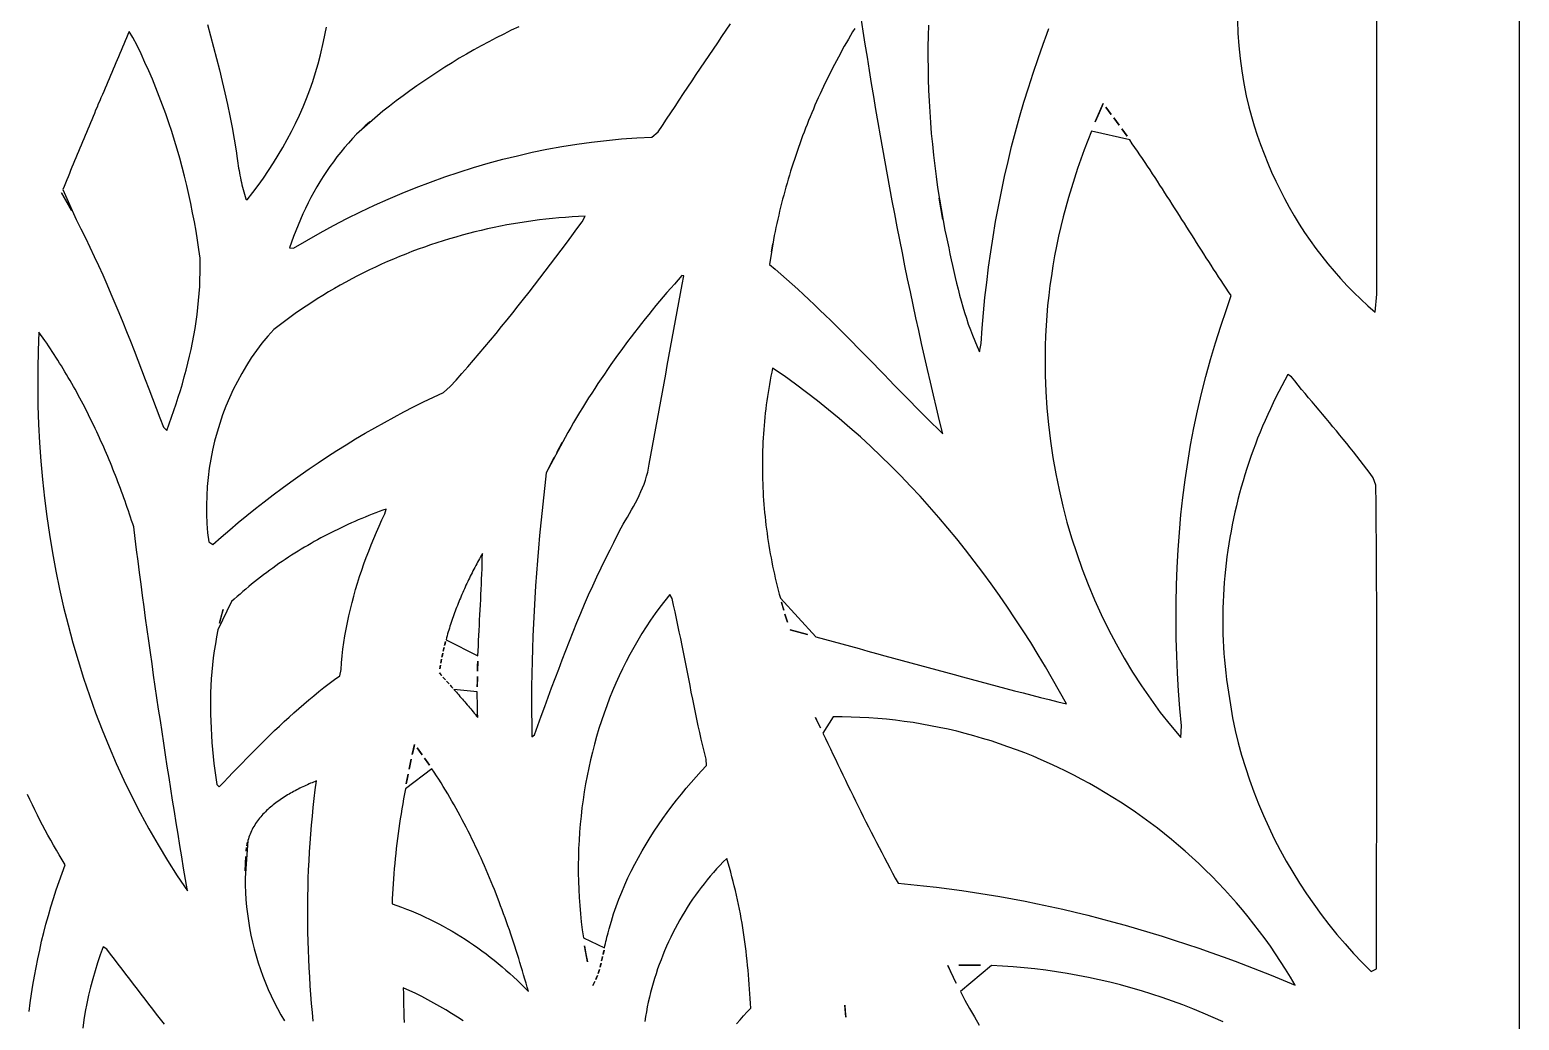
# Model space of a CAD drawing. Header units: metres. Extents: x -71 to 71, y -141 to 141.
# Drawn here: x -3.7 to 70.6, y 34.8 to 84.2 of the extents above; entities that cross this region are included whole.
import ezdxf

# ---------------------------------------------------------------- set-up
doc = ezdxf.new("R2010")
doc.units = ezdxf.units.M
doc.layers.add('HOLE', color=7, linetype='Continuous')
doc.layers.add('OUTER', color=7, linetype='Continuous')

msp = doc.modelspace()

# ---------------------------------------------------------------- linework, layer by layer
at = {"layer": 'HOLE'}
for points in [[(37.447, 84.299), (37.341, 84.123), (37.237, 83.947), (37.133, 83.769), (37.031, 83.591), (36.929, 83.413), (36.829, 83.233), (36.73, 83.053), (36.632, 82.872), (36.536, 82.691), (36.44, 82.509), (36.346, 82.326), (36.252, 82.143), (36.16, 81.959), (36.069, 81.775), (35.98, 81.589), (35.891, 81.404), (35.803, 81.217), (35.717, 81.03), (35.632, 80.843), (35.548, 80.655), (35.466, 80.466), (35.384, 80.277), (35.304, 80.087), (35.225, 79.897), (35.147, 79.706), (35.071, 79.514), (34.995, 79.322), (34.921, 79.13), (34.848, 78.937), (34.776, 78.743), (34.706, 78.549), (34.637, 78.355), (34.569, 78.16), (34.502, 77.965), (34.437, 77.769), (34.373, 77.572), (34.31, 77.376), (34.248, 77.178), (34.188, 76.981), (34.128, 76.782), (34.071, 76.584), (34.014, 76.385), (33.959, 76.185), (33.905, 75.986), (33.852, 75.785), (33.801, 75.585), (33.751, 75.384), (33.702, 75.183), (33.655, 74.981), (33.609, 74.779), (33.564, 74.576), (33.52, 74.374), (33.478, 74.17), (33.437, 73.967), (33.398, 73.763), (33.19, 72.534), (33.19, 72.534), (33.478, 72.29), (33.764, 72.044), (34.047, 71.795), (34.329, 71.544), (34.608, 71.29), (34.886, 71.035), (35.162, 70.777), (35.436, 70.518), (35.709, 70.256), (35.98, 69.994), (36.251, 69.729), (36.52, 69.464), (36.788, 69.197), (37.055, 68.93), (37.321, 68.661), (37.586, 68.392), (37.851, 68.122), (38.116, 67.851), (38.38, 67.58), (38.644, 67.309), (38.908, 67.038), (39.173, 66.767), (39.437, 66.496), (39.701, 66.225), (39.966, 65.955), (40.232, 65.685), (40.498, 65.416), (40.765, 65.148), (41.032, 64.881), (41.301, 64.615), (41.571, 64.35), (41.842, 64.087), (41.684, 64.727), (41.528, 65.369), (41.374, 66.011), (41.223, 66.653), (41.073, 67.296), (40.926, 67.94), (40.781, 68.584), (40.638, 69.228), (40.497, 69.873), (40.358, 70.519), (40.222, 71.165), (40.087, 71.811), (39.954, 72.458), (39.823, 73.105), (39.694, 73.753), (39.567, 74.401), (39.442, 75.05), (39.319, 75.699), (39.198, 76.349), (39.078, 76.998), (38.96, 77.649), (38.844, 78.299), (38.729, 78.95), (38.617, 79.601), (38.505, 80.253), (38.396, 80.905), (38.288, 81.557), (38.182, 82.21), (38.077, 82.863), (37.973, 83.516), (37.872, 84.169), (37.771, 84.823)], [(56.536, 84.692), (56.562, 84.062), (56.608, 83.433), (56.672, 82.806), (56.755, 82.182), (56.856, 81.561), (56.975, 80.944), (57.105, 80.385), (57.236, 79.91), (57.377, 79.438), (57.529, 78.969), (57.692, 78.504), (57.866, 78.044), (58.05, 77.587), (58.245, 77.135), (58.449, 76.688), (58.665, 76.246), (58.89, 75.81), (59.125, 75.38), (59.37, 74.956), (59.625, 74.538), (59.89, 74.127), (60.164, 73.723), (60.448, 73.327), (60.741, 72.939), (61.043, 72.558), (61.355, 72.186), (61.675, 71.823), (62.005, 71.469), (62.344, 71.124), (62.691, 70.789), (63.047, 70.464), (63.412, 70.149), (63.485, 71.041), (63.485, 72.234), (63.485, 73.427), (63.486, 74.619), (63.486, 75.812), (63.487, 77.004), (63.487, 78.197), (63.488, 79.39), (63.489, 80.582), (63.489, 81.775), (63.49, 82.967), (63.491, 84.16), (63.491, 85.353)], [(5.159, 84.502), (5.316, 83.935), (5.468, 83.368), (5.616, 82.8), (5.759, 82.23), (5.896, 81.658), (6.028, 81.086), (6.154, 80.511), (6.273, 79.935), (6.385, 79.358), (6.489, 78.779), (6.586, 78.198), (6.645, 77.813), (6.662, 77.693), (6.679, 77.573), (6.698, 77.453), (6.717, 77.333), (6.737, 77.214), (6.758, 77.094), (6.781, 76.975), (6.804, 76.856), (6.829, 76.738), (6.855, 76.619), (6.882, 76.501), (6.911, 76.383), (6.941, 76.266), (6.972, 76.149), (7.005, 76.032), (7.039, 75.916), (7.075, 75.801), (7.147, 75.752), (7.42, 76.109), (7.688, 76.471), (7.948, 76.839), (8.202, 77.212), (8.448, 77.59), (8.686, 77.974), (8.916, 78.363), (9.138, 78.758), (9.35, 79.158), (9.554, 79.562), (9.747, 79.972), (9.93, 80.387), (10.103, 80.807), (10.265, 81.232), (10.415, 81.661), (10.554, 82.095), (10.681, 82.534), (10.795, 82.978), (10.953, 83.651), (11.091, 84.368)], [(20.695, 84.386), (20.315, 84.206), (19.938, 84.022), (19.563, 83.832), (19.19, 83.637), (18.82, 83.438), (18.452, 83.233), (18.086, 83.024), (17.723, 82.81), (17.362, 82.591), (17.004, 82.368), (16.649, 82.141), (16.297, 81.909), (15.947, 81.672), (15.6, 81.432), (15.256, 81.187), (14.915, 80.938), (14.577, 80.685), (14.241, 80.428), (13.91, 80.167), (12.603, 79.02), (12.603, 79.02), (12.396, 78.804), (12.194, 78.584), (11.998, 78.358), (11.806, 78.128), (11.62, 77.893), (11.44, 77.653), (11.264, 77.409), (11.094, 77.162), (10.929, 76.91), (10.769, 76.654), (10.614, 76.395), (10.465, 76.132), (10.32, 75.866), (10.181, 75.597), (10.048, 75.325), (9.919, 75.051), (9.795, 74.773), (9.677, 74.494), (9.564, 74.212), (9.456, 73.927), (9.353, 73.641), (9.255, 73.354), (9.459, 73.339), (10.114, 73.727), (10.776, 74.103), (11.444, 74.466), (12.119, 74.816), (12.799, 75.153), (13.486, 75.478), (14.178, 75.789), (14.875, 76.086), (15.578, 76.37), (16.285, 76.64), (16.997, 76.895), (17.714, 77.136), (18.435, 77.363), (19.159, 77.575), (19.888, 77.772), (20.62, 77.954), (21.355, 78.121), (22.093, 78.272), (22.834, 78.407), (23.578, 78.526), (24.324, 78.629), (25.072, 78.716), (25.822, 78.786), (26.574, 78.839), (27.327, 78.876), (27.644, 79.137), (27.853, 79.456), (28.063, 79.775), (28.274, 80.094), (28.485, 80.412), (28.696, 80.729), (28.908, 81.047), (29.121, 81.364), (29.333, 81.681), (29.546, 81.998), (29.759, 82.315), (29.972, 82.632), (30.186, 82.949), (30.399, 83.266), (30.612, 83.583), (30.824, 83.9), (31.037, 84.217), (31.249, 84.535)], [(41.125, 84.468), (41.11, 83.927), (41.102, 83.385), (41.1, 82.844), (41.105, 82.303), (41.116, 81.762), (41.134, 81.221), (41.158, 80.68), (41.189, 80.14), (41.226, 79.6), (41.269, 79.06), (41.319, 78.521), (41.375, 77.983), (41.438, 77.446), (41.507, 76.91), (41.582, 76.374), (41.947, 74.244), (41.947, 74.244), (42.009, 73.949), (42.071, 73.654), (42.134, 73.359), (42.196, 73.063), (42.26, 72.767), (42.325, 72.472), (42.391, 72.176), (42.459, 71.881), (42.53, 71.587), (42.603, 71.294), (42.679, 71.001), (42.758, 70.71), (42.841, 70.419), (42.927, 70.131), (43.018, 69.844), (43.114, 69.558), (43.215, 69.275), (43.321, 68.994), (43.432, 68.715), (43.55, 68.439), (43.674, 68.165), (43.748, 68.584), (43.803, 69.348), (43.868, 70.111), (43.944, 70.873), (44.03, 71.634), (44.126, 72.394), (44.233, 73.153), (44.35, 73.91), (44.478, 74.665), (44.616, 75.417), (44.765, 76.168), (44.925, 76.916), (45.095, 77.662), (45.276, 78.405), (45.468, 79.145), (45.67, 79.881), (45.884, 80.615), (46.108, 81.345), (46.343, 82.071), (46.59, 82.793), (46.847, 83.511), (47.034, 84.018), (47.064, 84.11), (47.097, 84.203), (47.131, 84.297)], [(-3.733, 35.262), (-3.676, 35.704), (-3.613, 36.146), (-3.544, 36.586), (-3.47, 37.025), (-3.389, 37.464), (-3.302, 37.9), (-3.209, 38.336), (-3.111, 38.769), (-3.006, 39.202), (-2.894, 39.632), (-2.777, 40.061), (-2.653, 40.488), (-2.522, 40.913), (-2.386, 41.335), (-2.242, 41.756), (-2.093, 42.174), (-1.936, 42.59), (-2.085, 42.832), (-2.231, 43.075), (-2.375, 43.32), (-2.517, 43.566), (-2.657, 43.813), (-2.795, 44.062), (-2.93, 44.312), (-3.064, 44.563), (-3.195, 44.815), (-3.323, 45.069), (-3.45, 45.324), (-3.574, 45.58), (-3.696, 45.837), (-3.815, 46.096)], [(10.436, 34.779), (10.395, 35.223), (10.356, 35.667), (10.322, 36.111), (10.29, 36.555), (10.262, 36.999), (10.237, 37.444), (10.216, 37.889), (10.199, 38.334), (10.185, 38.779), (10.174, 39.224), (10.168, 39.669), (10.165, 40.114), (10.165, 40.56), (10.17, 41.005), (10.179, 41.45), (10.191, 41.895), (10.207, 42.34), (10.228, 42.784), (10.252, 43.229), (10.281, 43.673), (10.314, 44.117), (10.351, 44.561), (10.392, 45.004), (10.437, 45.447), (10.487, 45.89), (10.541, 46.333), (10.6, 46.775), (10.526, 46.744), (10.452, 46.713), (10.377, 46.682), (10.301, 46.649), (10.226, 46.616), (10.15, 46.582), (10.073, 46.547), (9.997, 46.512), (9.92, 46.476), (9.843, 46.439), (9.766, 46.401), (9.689, 46.362), (9.612, 46.323), (9.536, 46.283), (9.459, 46.242), (9.383, 46.2), (9.307, 46.157), (9.231, 46.113), (9.156, 46.069), (9.081, 46.023), (9.006, 45.977), (8.932, 45.93), (8.859, 45.881), (8.787, 45.832), (8.715, 45.782), (8.644, 45.731), (8.574, 45.679), (8.504, 45.627), (8.436, 45.573), (8.369, 45.518), (8.303, 45.462), (8.237, 45.405), (8.173, 45.347), (8.111, 45.288), (8.049, 45.228), (7.989, 45.167), (7.93, 45.105), (7.873, 45.042), (7.817, 44.978), (7.763, 44.912), (7.711, 44.846), (7.66, 44.779), (7.611, 44.71), (7.563, 44.64), (7.518, 44.569), (7.474, 44.497), (7.432, 44.424), (7.393, 44.35), (7.355, 44.274), (7.32, 44.197), (7.286, 44.119), (7.255, 44.04), (7.227, 43.96), (7.2, 43.878), (7.176, 43.795), (7.035, 41.922), (7.035, 41.922), (7.04, 41.564), (7.054, 41.207), (7.077, 40.851), (7.11, 40.495), (7.151, 40.14), (7.202, 39.786), (7.261, 39.434), (7.33, 39.084), (7.407, 38.735), (7.493, 38.389), (7.588, 38.045), (7.692, 37.704), (7.803, 37.366), (7.924, 37.031), (8.052, 36.7), (8.189, 36.372), (8.335, 36.049), (8.488, 35.729), (8.649, 35.414), (8.819, 35.104), (8.996, 34.799)], [(31.558, 34.656), (31.73, 34.855), (31.905, 35.052), (32.082, 35.247), (32.262, 35.44), (32.25, 35.676), (32.237, 35.913), (32.223, 36.15), (32.207, 36.386), (32.19, 36.623), (32.171, 36.859), (32.152, 37.095), (32.13, 37.332), (32.107, 37.568), (32.083, 37.803), (32.057, 38.039), (32.029, 38.274), (32, 38.509), (31.968, 38.744), (31.935, 38.979), (31.901, 39.213), (31.864, 39.447), (31.825, 39.68), (31.785, 39.913), (31.742, 40.146), (31.698, 40.378), (31.651, 40.61), (31.602, 40.841), (31.551, 41.072), (31.498, 41.302), (31.442, 41.532), (31.385, 41.761), (31.325, 41.99), (31.262, 42.218), (31.197, 42.445), (31.13, 42.672), (31.06, 42.898), (30.89, 42.728), (30.723, 42.555), (30.559, 42.379), (30.398, 42.2), (30.241, 42.018), (30.086, 41.832), (29.935, 41.644), (29.787, 41.454), (29.642, 41.26), (29.5, 41.064), (29.361, 40.865), (29.226, 40.664), (29.094, 40.46), (28.966, 40.254), (28.841, 40.045), (28.719, 39.834), (28.601, 39.621), (28.487, 39.406), (28.376, 39.189), (28.268, 38.97), (28.164, 38.75), (28.064, 38.527), (27.967, 38.302), (27.874, 38.076), (27.785, 37.849), (27.699, 37.619), (27.617, 37.389), (27.539, 37.156), (27.465, 36.923), (27.395, 36.688), (27.328, 36.452), (27.266, 36.215), (27.207, 35.977), (27.152, 35.738), (27.102, 35.499), (27.055, 35.258), (27.013, 35.016), (26.974, 34.774)], [(3.013, 34.64), (2.818, 34.887), (2.625, 35.134), (2.431, 35.381), (2.239, 35.629), (2.047, 35.878), (1.855, 36.126), (1.663, 36.375), (1.472, 36.625), (1.281, 36.874), (1.09, 37.124), (0.9, 37.373), (0.709, 37.623), (0.518, 37.873), (0.327, 38.123), (0.136, 38.372), (-0.047, 38.493), (-0.19, 38.098), (-0.323, 37.7), (-0.448, 37.299), (-0.563, 36.896), (-0.669, 36.49), (-0.766, 36.082), (-0.854, 35.672), (-0.933, 35.261), (-1.003, 34.847), (-1.064, 34.432)], [(55.823, 34.754), (55.325, 34.978), (54.823, 35.194), (54.318, 35.4), (53.81, 35.598), (53.299, 35.786), (52.785, 35.966), (52.268, 36.136), (51.749, 36.297), (51.226, 36.449), (50.702, 36.592), (50.175, 36.725), (49.646, 36.849), (49.115, 36.963), (48.583, 37.068), (48.048, 37.163), (47.512, 37.249), (46.975, 37.325), (46.436, 37.391), (45.896, 37.447), (45.356, 37.493), (44.814, 37.529), (44.272, 37.556), (42.722, 36.26), (42.722, 36.26), (42.945, 35.835), (43.176, 35.416), (43.415, 35), (43.661, 34.589)], [(17.91, 34.798), (17.625, 34.987), (17.338, 35.171), (17.047, 35.35), (16.753, 35.523), (16.456, 35.69), (16.157, 35.853), (15.854, 36.009), (15.549, 36.16), (14.93, 36.444), (14.93, 36.444), (14.934, 36.156), (14.939, 35.868), (14.945, 35.58), (14.952, 35.291), (14.96, 35.003), (14.969, 34.715)]]:
    msp.add_lwpolyline(points, dxfattribs=at)
for points in [[(-1.387, 74.763), (-1.155, 74.309), (-0.929, 73.853), (-0.707, 73.394), (-0.489, 72.933), (-0.276, 72.47), (-0.066, 72.005), (0.14, 71.537), (0.342, 71.069), (0.542, 70.598), (0.739, 70.127), (0.933, 69.654), (1.124, 69.18), (1.314, 68.705), (1.502, 68.229), (1.688, 67.752), (1.873, 67.275), (2.057, 66.797), (2.24, 66.32), (2.422, 65.842), (2.604, 65.364), (2.786, 64.886), (2.968, 64.408), (3.127, 64.253), (3.25, 64.58), (3.369, 64.91), (3.484, 65.241), (3.597, 65.574), (3.705, 65.908), (3.809, 66.245), (3.91, 66.582), (4.006, 66.921), (4.097, 67.262), (4.184, 67.603), (4.265, 67.946), (4.342, 68.29), (4.414, 68.635), (4.48, 68.981), (4.54, 69.328), (4.594, 69.676), (4.643, 70.025), (4.685, 70.375), (4.72, 70.725), (4.749, 71.076), (4.772, 71.428), (4.787, 71.78), (4.795, 72.132), (4.796, 72.485), (4.789, 72.838), (4.734, 73.276), (4.664, 73.735), (4.589, 74.194), (4.507, 74.652), (4.42, 75.108), (4.328, 75.564), (4.229, 76.019), (4.125, 76.472), (4.015, 76.924), (3.9, 77.374), (3.778, 77.823), (3.651, 78.27), (3.517, 78.714), (3.378, 79.157), (3.232, 79.598), (3.081, 80.036), (2.923, 80.472), (2.759, 80.905), (2.589, 81.335), (2.413, 81.763), (2.231, 82.188), (2.042, 82.609), (1.847, 83.027), (1.646, 83.442), (1.438, 83.854), (1.254, 84.149), (1.187, 83.992), (1.12, 83.835), (1.053, 83.677), (0.987, 83.52), (0.92, 83.363), (0.853, 83.206), (0.786, 83.048), (0.719, 82.891), (0.652, 82.734), (0.585, 82.577), (0.518, 82.419), (0.451, 82.262), (0.384, 82.105), (0.317, 81.948), (0.251, 81.79), (0.184, 81.633), (0.117, 81.475), (0.05, 81.318), (-0.016, 81.161), (-0.083, 81.003), (-0.15, 80.846), (-0.216, 80.688), (-0.283, 80.531), (-0.349, 80.373), (-0.416, 80.216), (-0.482, 80.058), (-0.548, 79.901), (-0.614, 79.743), (-0.681, 79.585), (-0.747, 79.428), (-0.813, 79.27), (-0.879, 79.112), (-0.944, 78.954), (-1.01, 78.797), (-1.076, 78.639), (-1.141, 78.481), (-1.207, 78.323), (-1.272, 78.165), (-1.338, 78.007), (-1.403, 77.849), (-1.468, 77.691), (-1.533, 77.533), (-1.598, 77.375), (-1.663, 77.216), (-1.727, 77.058), (-1.792, 76.9), (-1.856, 76.741), (-1.92, 76.583), (-1.985, 76.424), (-2.049, 76.266), (-1.387, 74.763)], [(49.838, 80.552), (49.637, 80.097), (49.441, 79.639), (49.838, 80.552)], [(50.245, 80.014), (50.11, 80.194), (49.975, 80.374), (50.245, 80.014)], [(13.255, 79.634), (13.032, 79.435), (12.815, 79.23), (13.255, 79.634)], [(50.644, 79.471), (50.512, 79.653), (50.379, 79.834), (50.644, 79.471)], [(49.252, 79.178), (49.069, 78.714), (48.893, 78.247), (48.723, 77.778), (48.56, 77.306), (48.403, 76.831), (48.254, 76.354), (48.112, 75.875), (47.978, 75.393), (47.851, 74.91), (47.731, 74.424), (47.62, 73.936), (47.516, 73.447), (47.421, 72.956), (47.334, 72.463), (47.255, 71.968), (47.185, 71.472), (47.124, 70.975), (47.071, 70.476), (47.028, 69.976), (46.994, 69.476), (46.969, 68.974), (46.954, 68.471), (46.946, 67.839), (46.953, 67.014), (46.983, 66.189), (47.036, 65.364), (47.111, 64.542), (47.209, 63.722), (47.33, 62.905), (47.473, 62.091), (47.639, 61.282), (47.826, 60.479), (48.036, 59.681), (48.267, 58.89), (48.52, 58.107), (48.794, 57.331), (49.09, 56.565), (49.407, 55.808), (49.746, 55.062), (50.105, 54.327), (50.485, 53.604), (50.885, 52.893), (51.307, 52.195), (51.748, 51.512), (52.21, 50.843), (52.692, 50.19), (53.194, 49.553), (53.716, 48.933), (53.75, 49.509), (53.671, 50.383), (53.605, 51.259), (53.553, 52.137), (53.514, 53.015), (53.488, 53.894), (53.477, 54.774), (53.481, 55.653), (53.499, 56.533), (53.532, 57.411), (53.58, 58.289), (53.643, 59.166), (53.722, 60.04), (53.818, 60.913), (53.929, 61.783), (54.057, 62.651), (54.202, 63.516), (54.364, 64.377), (54.544, 65.234), (54.741, 66.088), (54.956, 66.936), (55.189, 67.781), (55.44, 68.619), (55.71, 69.453), (56, 70.281), (56.22, 70.976), (56.094, 71.163), (55.97, 71.351), (55.845, 71.539), (55.721, 71.728), (55.598, 71.917), (55.474, 72.106), (55.351, 72.296), (55.229, 72.486), (55.107, 72.676), (54.985, 72.866), (54.863, 73.056), (54.741, 73.247), (54.619, 73.438), (54.498, 73.628), (54.377, 73.819), (54.256, 74.01), (54.134, 74.201), (54.013, 74.392), (53.892, 74.583), (53.771, 74.774), (53.65, 74.965), (53.528, 75.156), (53.407, 75.347), (53.285, 75.538), (53.163, 75.728), (53.041, 75.918), (52.919, 76.108), (52.796, 76.298), (52.674, 76.488), (52.55, 76.677), (52.427, 76.867), (52.303, 77.055), (52.179, 77.244), (52.054, 77.432), (51.929, 77.62), (51.803, 77.807), (51.677, 77.994), (51.55, 78.18), (51.423, 78.366), (51.295, 78.552), (51.166, 78.737), (49.252, 79.178)], [(51.037, 78.921), (50.907, 79.105), (50.776, 79.288), (51.037, 78.921)], [(-2.112, 76.107), (-1.865, 75.662), (-1.623, 75.214), (-2.112, 76.107)], [(41.664, 75.84), (41.752, 75.307), (41.846, 74.775), (41.664, 75.84)], [(8.467, 69.284), (8.168, 68.946), (7.881, 68.597), (7.609, 68.237), (7.349, 67.866), (7.103, 67.486), (6.871, 67.096), (6.652, 66.698), (6.448, 66.291), (6.257, 65.877), (6.081, 65.456), (5.919, 65.029), (5.771, 64.595), (5.638, 64.157), (5.519, 63.713), (5.416, 63.266), (5.327, 62.815), (5.253, 62.361), (5.195, 61.905), (5.152, 61.446), (5.124, 60.987), (5.112, 60.527), (5.115, 60.066), (5.135, 59.606), (5.17, 59.148), (5.221, 58.69), (5.427, 58.565), (5.846, 58.932), (6.269, 59.294), (6.695, 59.651), (7.125, 60.004), (7.559, 60.351), (7.996, 60.694), (8.436, 61.031), (8.88, 61.364), (9.327, 61.691), (9.777, 62.012), (10.231, 62.329), (10.689, 62.64), (11.149, 62.945), (11.613, 63.244), (12.081, 63.538), (12.551, 63.826), (13.025, 64.108), (13.503, 64.384), (13.984, 64.653), (14.468, 64.917), (14.955, 65.174), (15.445, 65.424), (15.939, 65.669), (16.436, 65.906), (16.937, 66.137), (17.273, 66.44), (17.566, 66.764), (17.857, 67.09), (18.146, 67.418), (18.432, 67.749), (18.717, 68.081), (18.999, 68.416), (19.28, 68.752), (19.559, 69.091), (19.836, 69.431), (20.112, 69.772), (20.386, 70.115), (20.659, 70.459), (20.931, 70.804), (21.201, 71.151), (21.47, 71.498), (21.739, 71.847), (22.006, 72.196), (22.272, 72.546), (22.538, 72.896), (22.803, 73.247), (23.067, 73.598), (23.331, 73.949), (23.594, 74.301), (23.857, 74.652), (24.002, 74.931), (23.675, 74.917), (23.349, 74.898), (23.022, 74.876), (22.696, 74.85), (22.37, 74.82), (22.044, 74.785), (21.719, 74.747), (21.394, 74.705), (21.07, 74.659), (20.746, 74.609), (20.423, 74.555), (20.1, 74.498), (19.778, 74.436), (19.456, 74.371), (19.136, 74.301), (18.816, 74.228), (18.496, 74.151), (18.178, 74.07), (17.861, 73.985), (17.544, 73.896), (17.229, 73.804), (16.915, 73.707), (16.601, 73.607), (16.289, 73.503), (15.979, 73.395), (15.669, 73.284), (15.361, 73.168), (15.053, 73.049), (14.748, 72.926), (14.444, 72.799), (14.141, 72.669), (13.84, 72.535), (13.54, 72.397), (13.242, 72.255), (12.946, 72.11), (12.651, 71.961), (12.358, 71.808), (12.067, 71.651), (11.778, 71.491), (11.49, 71.327), (11.205, 71.16), (10.921, 70.988), (10.64, 70.814), (10.36, 70.635), (10.083, 70.453), (9.808, 70.267), (9.535, 70.077), (9.265, 69.884), (8.996, 69.688), (8.467, 69.284)], [(33.36, 73.559), (33.323, 73.355), (33.288, 73.15), (33.36, 73.559)], [(22.058, 62.133), (21.985, 61.509), (21.916, 60.885), (21.849, 60.26), (21.786, 59.635), (21.727, 59.01), (21.671, 58.384), (21.619, 57.757), (21.571, 57.131), (21.527, 56.503), (21.487, 55.876), (21.451, 55.249), (21.42, 54.621), (21.393, 53.993), (21.37, 53.365), (21.352, 52.736), (21.339, 52.108), (21.33, 51.48), (21.327, 50.851), (21.328, 50.223), (21.335, 49.594), (21.347, 48.966), (21.468, 49.068), (21.64, 49.537), (21.813, 50.005), (21.985, 50.474), (22.157, 50.943), (22.33, 51.412), (22.504, 51.88), (22.68, 52.348), (22.857, 52.815), (23.036, 53.281), (23.218, 53.746), (23.402, 54.21), (23.59, 54.672), (23.781, 55.133), (23.976, 55.591), (24.176, 56.048), (24.38, 56.503), (24.589, 56.955), (24.803, 57.405), (25.024, 57.852), (25.25, 58.296), (25.432, 58.653), (25.519, 58.839), (25.61, 59.023), (25.705, 59.206), (25.803, 59.387), (25.903, 59.567), (26.005, 59.747), (26.107, 59.926), (26.209, 60.105), (26.311, 60.284), (26.411, 60.464), (26.509, 60.645), (26.604, 60.827), (26.695, 61.011), (26.782, 61.197), (26.863, 61.384), (26.939, 61.575), (27.007, 61.768), (27.069, 61.964), (27.121, 62.163), (27.165, 62.366), (27.2, 62.574), (27.283, 63.021), (27.365, 63.468), (27.448, 63.915), (27.53, 64.363), (27.611, 64.81), (27.693, 65.258), (27.774, 65.705), (27.855, 66.153), (27.936, 66.601), (28.017, 67.048), (28.098, 67.496), (28.18, 67.943), (28.261, 68.391), (28.343, 68.838), (28.425, 69.285), (28.508, 69.733), (28.591, 70.18), (28.674, 70.627), (28.758, 71.074), (28.843, 71.521), (28.929, 71.967), (28.831, 71.976), (28.641, 71.766), (28.453, 71.553), (28.267, 71.34), (28.081, 71.126), (27.897, 70.91), (27.713, 70.693), (27.531, 70.475), (27.351, 70.255), (27.171, 70.035), (26.993, 69.813), (26.816, 69.59), (26.64, 69.366), (26.466, 69.141), (26.293, 68.914), (26.121, 68.687), (25.951, 68.458), (25.782, 68.228), (25.615, 67.997), (25.449, 67.765), (25.284, 67.532), (25.121, 67.297), (24.959, 67.062), (24.799, 66.825), (24.64, 66.588), (24.483, 66.349), (24.328, 66.109), (24.173, 65.869), (24.021, 65.627), (23.87, 65.384), (23.72, 65.14), (23.573, 64.895), (23.427, 64.649), (23.282, 64.402), (23.139, 64.153), (22.998, 63.904), (22.058, 62.133)], [(-3.243, 69.154), (-3.282, 68.236), (-3.304, 67.317), (-3.308, 66.397), (-3.296, 65.476), (-3.266, 64.555), (-3.219, 63.635), (-3.155, 62.715), (-3.073, 61.796), (-2.974, 60.88), (-2.857, 59.965), (-2.724, 59.053), (-2.572, 58.144), (-2.404, 57.238), (-2.217, 56.336), (-2.014, 55.439), (-1.792, 54.546), (-1.553, 53.659), (-1.297, 52.777), (-1.023, 51.902), (-0.731, 51.033), (-0.422, 50.171), (-0.094, 49.317), (0.251, 48.471), (0.613, 47.633), (0.994, 46.804), (1.393, 45.984), (1.809, 45.174), (2.243, 44.374), (2.695, 43.585), (3.165, 42.807), (3.653, 42.041), (4.159, 41.286), (4.065, 41.852), (3.972, 42.417), (3.879, 42.983), (3.786, 43.549), (3.694, 44.115), (3.603, 44.681), (3.512, 45.247), (3.422, 45.813), (3.333, 46.379), (3.244, 46.945), (3.156, 47.512), (3.069, 48.078), (2.982, 48.645), (2.896, 49.212), (2.811, 49.778), (2.726, 50.345), (2.642, 50.912), (2.559, 51.48), (2.477, 52.047), (2.395, 52.614), (2.314, 53.182), (2.234, 53.749), (2.155, 54.317), (2.077, 54.885), (1.999, 55.453), (1.923, 56.021), (1.847, 56.59), (1.772, 57.158), (1.698, 57.727), (1.625, 58.296), (1.553, 58.865), (1.482, 59.434), (1.43, 59.595), (1.377, 59.757), (1.324, 59.918), (1.271, 60.079), (1.216, 60.24), (1.161, 60.401), (1.106, 60.561), (1.049, 60.722), (0.992, 60.882), (0.934, 61.042), (0.876, 61.201), (0.817, 61.361), (0.757, 61.52), (0.697, 61.679), (0.636, 61.838), (0.574, 61.997), (0.511, 62.155), (0.448, 62.313), (0.384, 62.471), (0.32, 62.628), (0.254, 62.786), (0.188, 62.942), (0.122, 63.099), (0.054, 63.255), (-0.014, 63.411), (-0.083, 63.567), (-0.152, 63.722), (-0.222, 63.877), (-0.293, 64.032), (-0.365, 64.186), (-0.437, 64.34), (-0.51, 64.493), (-0.584, 64.646), (-0.659, 64.799), (-0.734, 64.951), (-0.81, 65.103), (-0.887, 65.254), (-0.964, 65.405), (-1.042, 65.556), (-1.121, 65.706), (-1.201, 65.855), (-1.281, 66.005), (-1.362, 66.153), (-1.444, 66.302), (-1.527, 66.449), (-1.61, 66.597), (-1.695, 66.743), (-1.78, 66.89), (-1.865, 67.035), (-1.952, 67.18), (-2.039, 67.325), (-2.127, 67.469), (-2.216, 67.613), (-2.305, 67.756), (-2.395, 67.898), (-2.486, 68.04), (-2.578, 68.181), (-2.671, 68.322), (-2.764, 68.462), (-2.858, 68.602), (-2.953, 68.741), (-3.243, 69.154)], [(35.515, 53.953), (35.945, 53.836), (36.376, 53.719), (36.806, 53.602), (37.236, 53.485), (37.667, 53.367), (38.097, 53.249), (38.527, 53.131), (38.957, 53.013), (39.388, 52.895), (39.818, 52.777), (40.248, 52.659), (40.678, 52.541), (41.109, 52.423), (41.539, 52.306), (41.969, 52.188), (42.4, 52.072), (42.831, 51.955), (43.261, 51.839), (43.692, 51.724), (44.123, 51.609), (44.554, 51.495), (44.985, 51.381), (45.417, 51.268), (45.848, 51.156), (46.28, 51.045), (46.712, 50.934), (47.144, 50.824), (47.576, 50.716), (48.009, 50.608), (47.668, 51.228), (47.319, 51.845), (46.962, 52.456), (46.597, 53.064), (46.226, 53.666), (45.846, 54.263), (45.459, 54.855), (45.064, 55.442), (44.662, 56.023), (44.252, 56.598), (43.835, 57.167), (43.41, 57.73), (42.978, 58.287), (42.538, 58.837), (42.091, 59.379), (41.636, 59.915), (41.174, 60.444), (40.704, 60.965), (40.227, 61.478), (39.743, 61.984), (39.251, 62.481), (38.751, 62.971), (38.244, 63.451), (37.73, 63.923), (37.208, 64.386), (36.679, 64.84), (36.143, 65.285), (35.599, 65.72), (35.048, 66.145), (34.49, 66.561), (33.924, 66.966), (33.351, 67.361), (33.308, 67.158), (33.267, 66.955), (33.228, 66.752), (33.191, 66.548), (33.156, 66.344), (33.123, 66.14), (33.091, 65.935), (33.062, 65.73), (33.034, 65.525), (33.008, 65.32), (32.984, 65.114), (32.962, 64.908), (32.942, 64.702), (32.924, 64.496), (32.907, 64.289), (32.892, 64.083), (32.88, 63.876), (32.869, 63.669), (32.859, 63.462), (32.852, 63.255), (32.846, 63.048), (32.843, 62.841), (32.841, 62.634), (32.84, 62.427), (32.842, 62.219), (32.845, 62.012), (32.85, 61.805), (32.857, 61.598), (32.866, 61.391), (32.876, 61.184), (32.888, 60.977), (32.902, 60.77), (32.918, 60.563), (32.935, 60.357), (32.954, 60.15), (32.975, 59.944), (32.997, 59.738), (33.021, 59.532), (33.047, 59.326), (33.075, 59.121), (33.104, 58.915), (33.135, 58.71), (33.167, 58.506), (33.201, 58.301), (33.237, 58.097), (33.274, 57.894), (33.313, 57.69), (33.354, 57.487), (33.397, 57.284), (33.44, 57.082), (33.486, 56.88), (33.533, 56.679), (33.582, 56.478), (33.632, 56.277), (33.684, 56.077), (33.738, 55.877), (35.515, 53.953)], [(56.087, 51.195), (56.184, 50.556), (56.299, 49.922), (56.431, 49.292), (56.582, 48.667), (56.749, 48.047), (56.933, 47.433), (57.134, 46.825), (57.351, 46.223), (57.584, 45.628), (57.833, 45.04), (58.096, 44.458), (58.375, 43.885), (58.668, 43.319), (58.976, 42.762), (59.297, 42.213), (59.633, 41.673), (59.981, 41.142), (60.343, 40.62), (60.717, 40.109), (61.103, 39.607), (61.502, 39.117), (61.912, 38.637), (62.334, 38.168), (62.767, 37.711), (63.211, 37.265), (63.481, 37.39), (63.48, 38.355), (63.479, 39.32), (63.479, 40.285), (63.48, 41.25), (63.481, 42.215), (63.483, 43.181), (63.484, 44.146), (63.486, 45.111), (63.489, 46.077), (63.49, 47.042), (63.492, 48.007), (63.494, 48.973), (63.495, 49.938), (63.496, 50.903), (63.496, 51.869), (63.495, 52.834), (63.494, 53.799), (63.491, 54.764), (63.488, 55.729), (63.483, 56.694), (63.477, 57.659), (63.47, 58.624), (63.461, 59.589), (63.451, 60.553), (63.439, 61.518), (63.31, 61.887), (63.151, 62.105), (62.989, 62.322), (62.826, 62.537), (62.662, 62.752), (62.496, 62.965), (62.328, 63.177), (62.16, 63.389), (61.99, 63.599), (61.82, 63.809), (61.648, 64.018), (61.476, 64.226), (61.304, 64.434), (61.13, 64.642), (60.957, 64.849), (60.783, 65.056), (60.609, 65.263), (60.435, 65.47), (60.261, 65.677), (60.088, 65.884), (59.915, 66.092), (59.742, 66.299), (59.57, 66.507), (59.398, 66.716), (59.227, 66.925), (59.06, 67.037), (58.905, 66.759), (58.753, 66.478), (58.604, 66.195), (58.46, 65.91), (58.318, 65.623), (58.181, 65.334), (58.047, 65.043), (57.916, 64.751), (57.79, 64.456), (57.667, 64.16), (57.547, 63.862), (57.432, 63.562), (57.32, 63.261), (57.212, 62.958), (57.107, 62.654), (57.007, 62.349), (56.91, 62.042), (56.818, 61.733), (56.729, 61.424), (56.644, 61.113), (56.563, 60.801), (56.486, 60.488), (56.413, 60.175), (56.344, 59.86), (56.279, 59.544), (56.218, 59.227), (56.161, 58.91), (56.109, 58.592), (56.06, 58.273), (56.016, 57.953), (55.976, 57.633), (55.94, 57.313), (55.908, 56.991), (55.88, 56.67), (55.857, 56.348), (55.838, 56.026), (55.824, 55.704), (55.813, 55.381), (55.807, 55.058), (55.806, 54.735), (55.809, 54.413), (55.816, 54.09), (55.828, 53.767), (55.845, 53.444), (55.865, 53.122), (55.891, 52.8), (55.921, 52.478), (55.955, 52.157), (55.995, 51.836), (56.039, 51.515), (56.087, 51.195)], [(22.859, 63.654), (22.721, 63.403), (22.585, 63.151), (22.859, 63.654)], [(22.451, 62.898), (22.318, 62.644), (22.187, 62.389), (22.451, 62.898)], [(5.685, 54.299), (5.616, 53.955), (5.554, 53.61), (5.499, 53.263), (5.452, 52.914), (5.413, 52.565), (5.38, 52.215), (5.353, 51.864), (5.334, 51.512), (5.32, 51.159), (5.313, 50.806), (5.312, 50.453), (5.316, 50.1), (5.326, 49.747), (5.341, 49.393), (5.36, 49.04), (5.385, 48.688), (5.415, 48.336), (5.448, 47.984), (5.486, 47.634), (5.528, 47.284), (5.574, 46.936), (5.623, 46.588), (5.745, 46.475), (5.973, 46.711), (6.201, 46.947), (6.429, 47.184), (6.658, 47.419), (6.886, 47.655), (7.116, 47.89), (7.346, 48.124), (7.577, 48.357), (7.809, 48.589), (8.042, 48.82), (8.276, 49.049), (8.512, 49.277), (8.749, 49.503), (8.987, 49.727), (9.228, 49.949), (9.47, 50.168), (9.714, 50.385), (9.961, 50.6), (10.209, 50.811), (10.46, 51.02), (10.714, 51.225), (10.97, 51.428), (11.229, 51.626), (11.491, 51.821), (11.756, 52.012), (11.824, 52.324), (11.849, 52.665), (11.882, 53.004), (11.921, 53.342), (11.967, 53.678), (12.019, 54.013), (12.077, 54.346), (12.142, 54.678), (12.213, 55.009), (12.289, 55.338), (12.371, 55.665), (12.458, 55.991), (12.551, 56.316), (12.648, 56.639), (12.751, 56.961), (12.858, 57.281), (12.969, 57.6), (13.085, 57.917), (13.205, 58.233), (13.329, 58.547), (13.457, 58.86), (13.588, 59.171), (13.722, 59.481), (13.86, 59.789), (14.001, 60.096), (14.08, 60.327), (13.904, 60.265), (13.728, 60.201), (13.552, 60.136), (13.377, 60.069), (13.203, 60), (13.029, 59.93), (12.855, 59.859), (12.683, 59.786), (12.51, 59.711), (12.338, 59.636), (12.167, 59.558), (11.997, 59.479), (11.827, 59.399), (11.657, 59.317), (11.489, 59.234), (11.321, 59.15), (11.153, 59.064), (10.986, 58.976), (10.82, 58.887), (10.655, 58.797), (10.49, 58.705), (10.326, 58.612), (10.163, 58.518), (10.001, 58.422), (9.839, 58.325), (9.678, 58.226), (9.518, 58.126), (9.358, 58.024), (9.2, 57.921), (9.042, 57.817), (8.885, 57.712), (8.729, 57.605), (8.574, 57.496), (8.42, 57.387), (8.266, 57.276), (8.114, 57.163), (7.962, 57.05), (7.811, 56.935), (7.662, 56.818), (7.513, 56.7), (7.365, 56.582), (7.218, 56.461), (7.073, 56.34), (6.928, 56.217), (6.784, 56.092), (6.641, 55.967), (6.499, 55.84), (6.359, 55.712), (5.685, 54.299)], [(18.655, 53.002), (18.665, 53.258), (18.676, 53.513), (18.687, 53.768), (18.699, 54.024), (18.711, 54.279), (18.724, 54.534), (18.737, 54.79), (18.75, 55.045), (18.763, 55.3), (18.776, 55.555), (18.789, 55.811), (18.802, 56.066), (18.814, 56.322), (18.826, 56.577), (18.836, 56.832), (18.847, 57.088), (18.856, 57.343), (18.864, 57.599), (18.871, 57.854), (18.877, 58.11), (18.829, 58.025), (18.78, 57.939), (18.732, 57.853), (18.685, 57.767), (18.637, 57.68), (18.591, 57.593), (18.544, 57.506), (18.498, 57.419), (18.452, 57.331), (18.406, 57.243), (18.361, 57.155), (18.317, 57.066), (18.272, 56.977), (18.228, 56.888), (18.185, 56.798), (18.142, 56.709), (18.099, 56.619), (18.057, 56.528), (18.015, 56.438), (17.974, 56.347), (17.933, 56.256), (17.893, 56.165), (17.853, 56.073), (17.814, 55.982), (17.775, 55.89), (17.736, 55.797), (17.699, 55.705), (17.661, 55.612), (17.625, 55.52), (17.588, 55.426), (17.553, 55.333), (17.517, 55.24), (17.483, 55.146), (17.449, 55.052), (17.415, 54.958), (17.382, 54.863), (17.35, 54.769), (17.318, 54.674), (17.287, 54.579), (17.257, 54.484), (17.227, 54.389), (17.198, 54.293), (17.169, 54.198), (17.141, 54.102), (17.114, 54.006), (17.087, 53.91), (17.061, 53.814), (18.655, 53.002)], [(24.964, 38.439), (24.987, 38.546), (25.011, 38.654), (25.035, 38.761), (25.06, 38.868), (25.086, 38.975), (25.113, 39.081), (25.142, 39.186), (25.2, 39.4), (25.307, 39.773), (25.423, 40.142), (25.548, 40.507), (25.682, 40.868), (25.824, 41.226), (25.975, 41.579), (26.134, 41.928), (26.3, 42.273), (26.474, 42.615), (26.655, 42.952), (26.843, 43.285), (27.037, 43.615), (27.238, 43.94), (27.445, 44.262), (27.658, 44.579), (27.876, 44.893), (28.1, 45.202), (28.329, 45.508), (28.562, 45.81), (28.8, 46.108), (29.042, 46.402), (29.288, 46.692), (29.538, 46.978), (29.791, 47.26), (30.047, 47.539), (30.031, 47.858), (29.949, 48.189), (29.87, 48.521), (29.793, 48.853), (29.717, 49.185), (29.644, 49.518), (29.572, 49.852), (29.502, 50.185), (29.433, 50.519), (29.365, 50.853), (29.297, 51.188), (29.231, 51.522), (29.165, 51.857), (29.099, 52.192), (29.033, 52.527), (28.967, 52.861), (28.9, 53.196), (28.833, 53.531), (28.766, 53.865), (28.697, 54.199), (28.627, 54.533), (28.556, 54.867), (28.483, 55.201), (28.409, 55.534), (28.333, 55.866), (28.219, 56.07), (27.97, 55.757), (27.728, 55.439), (27.493, 55.116), (27.265, 54.788), (27.044, 54.455), (26.83, 54.117), (26.623, 53.775), (26.423, 53.429), (26.231, 53.078), (26.045, 52.724), (25.866, 52.366), (25.695, 52.003), (25.53, 51.638), (25.372, 51.268), (25.221, 50.896), (25.078, 50.52), (24.941, 50.142), (24.811, 49.76), (24.688, 49.376), (24.572, 48.99), (24.463, 48.601), (24.361, 48.209), (24.266, 47.816), (24.178, 47.421), (24.097, 47.024), (24.023, 46.625), (23.955, 46.225), (23.895, 45.823), (23.841, 45.42), (23.794, 45.017), (23.754, 44.612), (23.721, 44.206), (23.695, 43.8), (23.675, 43.394), (23.663, 42.987), (23.657, 42.58), (23.658, 42.174), (23.666, 41.767), (23.681, 41.36), (23.703, 40.955), (23.731, 40.549), (23.766, 40.145), (23.808, 39.741), (23.857, 39.338), (23.912, 38.937), (24.964, 38.439)], [(5.943, 55.32), (5.849, 54.982), (5.763, 54.641), (5.943, 55.32)], [(33.793, 55.678), (33.85, 55.48), (33.908, 55.282), (33.793, 55.678)], [(33.968, 55.084), (34.029, 54.887), (34.092, 54.691), (33.968, 55.084)], [(34.222, 54.3), (34.653, 54.185), (35.084, 54.069), (34.222, 54.3)], [(17.036, 53.717), (17.011, 53.621), (16.987, 53.524), (17.036, 53.717)], [(16.84, 52.843), (16.821, 52.745), (16.804, 52.648), (16.84, 52.843)], [(16.898, 53.136), (16.878, 53.038), (16.858, 52.941), (16.898, 53.136)], [(16.964, 53.427), (16.941, 53.33), (16.92, 53.233), (16.964, 53.427)], [(16.729, 52.157), (16.789, 52.088), (16.849, 52.019), (16.729, 52.157)], [(16.788, 52.55), (16.772, 52.451), (16.757, 52.353), (16.788, 52.55)], [(18.632, 52.236), (18.639, 52.491), (18.647, 52.747), (18.632, 52.236)], [(16.909, 51.95), (16.969, 51.881), (17.03, 51.812), (16.909, 51.95)], [(17.09, 51.744), (17.151, 51.675), (17.212, 51.607), (17.09, 51.744)], [(17.272, 51.538), (17.333, 51.469), (17.393, 51.401), (17.272, 51.538)], [(17.454, 51.332), (17.515, 51.264), (17.575, 51.195), (17.636, 51.126), (17.697, 51.057), (17.757, 50.988), (17.817, 50.919), (17.878, 50.85), (17.938, 50.781), (17.998, 50.711), (18.057, 50.642), (18.117, 50.572), (18.177, 50.502), (18.236, 50.432), (18.295, 50.362), (18.354, 50.291), (18.412, 50.22), (18.471, 50.149), (18.529, 50.078), (18.587, 50.006), (18.644, 49.934), (18.635, 50.19), (18.628, 50.446), (18.624, 50.702), (18.621, 50.958), (18.62, 51.213), (17.454, 51.332)], [(18.621, 51.469), (18.623, 51.725), (18.627, 51.98), (18.621, 51.469)], [(35.484, 49.931), (35.609, 49.671), (35.734, 49.41), (35.484, 49.931)], [(35.859, 49.15), (35.983, 48.89), (36.108, 48.629), (36.233, 48.369), (36.358, 48.109), (36.483, 47.849), (36.608, 47.588), (36.733, 47.328), (36.859, 47.068), (36.985, 46.808), (37.111, 46.548), (37.237, 46.289), (37.364, 46.029), (37.491, 45.77), (37.619, 45.511), (37.747, 45.252), (37.875, 44.994), (38.004, 44.736), (38.134, 44.478), (38.264, 44.22), (38.395, 43.963), (38.527, 43.706), (38.659, 43.45), (38.792, 43.194), (38.926, 42.938), (39.06, 42.683), (39.196, 42.429), (39.332, 42.175), (39.47, 41.921), (39.608, 41.668), (40.246, 41.608), (40.883, 41.542), (41.519, 41.468), (42.154, 41.387), (42.788, 41.3), (43.422, 41.206), (44.054, 41.105), (44.685, 40.998), (45.315, 40.884), (45.944, 40.764), (46.572, 40.637), (47.198, 40.504), (47.824, 40.365), (48.448, 40.219), (49.07, 40.067), (49.691, 39.909), (50.311, 39.745), (50.93, 39.574), (51.547, 39.398), (52.162, 39.216), (52.776, 39.028), (53.388, 38.834), (53.999, 38.634), (54.608, 38.429), (55.215, 38.218), (55.82, 38.001), (56.424, 37.779), (57.026, 37.551), (57.626, 37.318), (58.224, 37.079), (58.82, 36.835), (59.414, 36.586), (59.181, 36.983), (58.94, 37.376), (58.693, 37.764), (58.44, 38.147), (58.18, 38.524), (57.914, 38.897), (57.642, 39.265), (57.364, 39.628), (57.08, 39.985), (56.79, 40.337), (56.495, 40.684), (56.194, 41.025), (55.887, 41.361), (55.575, 41.691), (55.258, 42.016), (54.936, 42.336), (54.608, 42.649), (54.276, 42.957), (53.939, 43.259), (53.597, 43.555), (53.25, 43.845), (52.899, 44.13), (52.544, 44.408), (52.184, 44.68), (51.82, 44.947), (51.452, 45.206), (51.08, 45.46), (50.704, 45.707), (50.324, 45.949), (49.941, 46.183), (49.554, 46.411), (49.163, 46.633), (48.77, 46.848), (48.373, 47.056), (47.972, 47.258), (47.569, 47.453), (47.163, 47.641), (46.754, 47.822), (46.343, 47.996), (45.929, 48.163), (45.512, 48.324), (45.093, 48.477), (44.671, 48.623), (44.248, 48.761), (43.822, 48.893), (43.395, 49.017), (42.965, 49.134), (42.534, 49.243), (42.101, 49.345), (41.667, 49.439), (41.231, 49.525), (40.794, 49.604), (40.356, 49.675), (39.916, 49.739), (39.476, 49.794), (39.034, 49.842), (38.592, 49.881), (38.149, 49.913), (37.706, 49.936), (37.262, 49.952), (36.818, 49.959), (36.373, 49.958), (35.859, 49.15)], [(15.49, 48.583), (15.434, 48.339), (15.38, 48.094), (15.49, 48.583)], [(15.868, 48.074), (15.743, 48.245), (15.617, 48.415), (15.868, 48.074)], [(15.326, 47.848), (15.274, 47.603), (15.223, 47.357), (15.326, 47.848)], [(16.232, 47.555), (16.112, 47.729), (15.991, 47.902), (16.232, 47.555)], [(15.031, 46.372), (14.986, 46.125), (14.942, 45.877), (14.9, 45.63), (14.859, 45.382), (14.819, 45.134), (14.781, 44.886), (14.744, 44.638), (14.709, 44.389), (14.675, 44.14), (14.643, 43.891), (14.612, 43.642), (14.582, 43.393), (14.555, 43.143), (14.529, 42.893), (14.504, 42.643), (14.481, 42.393), (14.46, 42.142), (14.441, 41.892), (14.423, 41.641), (14.407, 41.39), (14.393, 41.139), (14.381, 40.887), (14.371, 40.636), (14.61, 40.554), (14.848, 40.467), (15.085, 40.377), (15.32, 40.283), (15.553, 40.185), (15.785, 40.083), (16.016, 39.978), (16.244, 39.869), (16.472, 39.757), (16.697, 39.641), (16.921, 39.521), (17.143, 39.398), (17.363, 39.271), (17.582, 39.141), (17.798, 39.008), (18.013, 38.872), (18.226, 38.732), (18.437, 38.589), (18.646, 38.442), (18.853, 38.293), (19.057, 38.14), (19.26, 37.985), (19.461, 37.826), (19.66, 37.665), (19.856, 37.5), (20.05, 37.333), (20.242, 37.163), (20.432, 36.99), (20.62, 36.814), (20.805, 36.636), (20.988, 36.455), (21.168, 36.271), (21.11, 36.476), (21.052, 36.681), (20.992, 36.887), (20.932, 37.092), (20.872, 37.297), (20.81, 37.502), (20.748, 37.706), (20.685, 37.911), (20.621, 38.115), (20.556, 38.319), (20.49, 38.523), (20.424, 38.727), (20.356, 38.93), (20.288, 39.133), (20.219, 39.336), (20.149, 39.539), (20.078, 39.741), (20.006, 39.943), (19.933, 40.144), (19.859, 40.346), (19.784, 40.546), (19.709, 40.747), (19.632, 40.947), (19.554, 41.146), (19.476, 41.346), (19.396, 41.544), (19.315, 41.742), (19.233, 41.94), (19.15, 42.137), (19.066, 42.334), (18.981, 42.53), (18.895, 42.725), (18.808, 42.92), (18.719, 43.115), (18.63, 43.308), (18.539, 43.501), (18.448, 43.694), (18.355, 43.886), (18.26, 44.077), (18.165, 44.267), (18.069, 44.457), (17.971, 44.646), (17.872, 44.834), (17.772, 45.021), (17.67, 45.208), (17.568, 45.394), (17.464, 45.579), (17.358, 45.763), (17.252, 45.946), (17.144, 46.129), (17.035, 46.31), (16.924, 46.491), (16.812, 46.671), (16.699, 46.85), (16.584, 47.027), (16.468, 47.204), (16.351, 47.38), (15.031, 46.372)], [(15.173, 47.111), (15.125, 46.865), (15.077, 46.618), (15.173, 47.111)], [(7.105, 43.451), (7.094, 43.362), (7.086, 43.272), (7.105, 43.451)], [(7.155, 43.711), (7.136, 43.626), (7.119, 43.539), (7.155, 43.711)], [(7.077, 42.992), (7.054, 42.636), (7.04, 42.279), (7.077, 42.992)], [(23.974, 38.537), (24.043, 38.138), (24.119, 37.741), (23.974, 38.537)], [(24.824, 37.794), (24.849, 37.901), (24.873, 38.008), (24.824, 37.794)], [(24.896, 38.115), (24.919, 38.223), (24.941, 38.331), (24.896, 38.115)], [(24.647, 37.162), (24.681, 37.266), (24.713, 37.37), (24.647, 37.162)], [(24.743, 37.475), (24.771, 37.581), (24.798, 37.687), (24.743, 37.475)], [(42.097, 37.559), (42.298, 37.122), (42.506, 36.689), (42.097, 37.559)], [(43.729, 37.572), (43.185, 37.578), (42.641, 37.574), (43.729, 37.572)], [(24.386, 36.562), (24.437, 36.659), (24.485, 36.758), (24.386, 36.562)], [(24.53, 36.857), (24.571, 36.958), (24.61, 37.06), (24.53, 36.857)], [(36.949, 35.585), (36.978, 35.285), (37.003, 34.985), (36.949, 35.585)]]:
    msp.add_lwpolyline(points, close=True, dxfattribs=at)
at = {"layer": 'OUTER'}
msp.add_lwpolyline([(70.594, 97.066), (70.594, 84.045), (70.594, 69.932), (70.594, 54.931), (70.594, 39.244), (70.594, 23.071), (70.594, 6.616), (70.594, -9.92), (70.594, -26.335)], dxfattribs=at)

doc.saveas('drawing.dxf')
